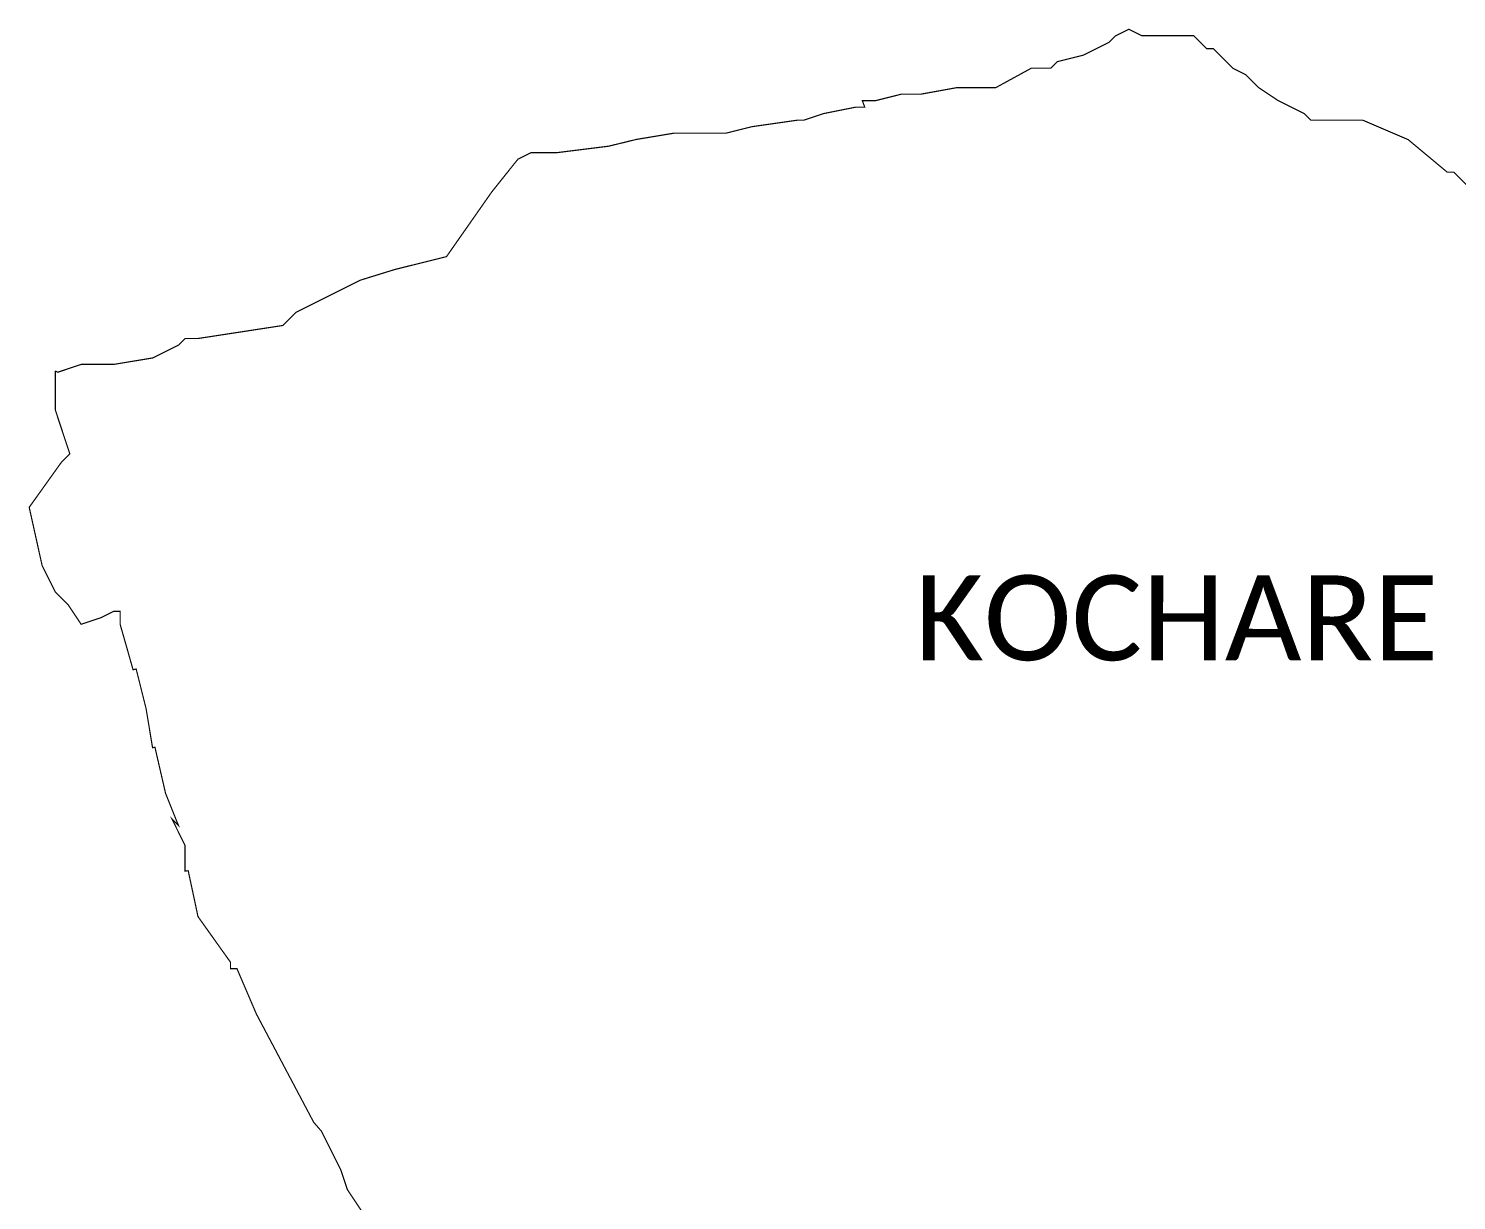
# Model space of a CAD drawing. Header units: metres. Extents: x 339539 to 346805, y 1761940 to 1766040.
# Drawn here: x 342793 to 345206, y 1763920 to 1765901 of the extents above; entities that cross this region are included whole.
import ezdxf

# ---------------------------------------------------------------- set-up
doc = ezdxf.new("R2010")
doc.units = ezdxf.units.M
doc.layers.add('VILLAGE NAME', color=250, linetype='Continuous')

msp = doc.modelspace()

# ---------------------------------------------------------------- linework, layer by layer
at = {"color": 6, "const_width": 2}
for points in [[(342838.4, 1765322.1), (342842.8, 1765319.9), (342882.3, 1765333.1), (342937.2, 1765333.1), (343003, 1765344), (343047, 1765366), (343058, 1765376.9), (343079.9, 1765376.9), (343222.6, 1765398.8), (343244.6, 1765420.8), (343354.4, 1765475.6), (343411.6, 1765493.3), (343499.4, 1765515.2), (343576.2, 1765625), (343620.1, 1765679.9), (343642.1, 1765690.9), (343686, 1765690.9), (343773.8, 1765701.9), (343819.9, 1765713.2), (343883.6, 1765723.8), (343971.5, 1765723.8), (344015.4, 1765734.8), (344092.2, 1765745.8), (344103.2, 1765745.8), (344136.1, 1765756.8), (344191, 1765767.8), (344206, 1765767.8), (344202, 1765778.7), (344223.9, 1765778.7), (344267.8, 1765789.7), (344300.8, 1765789.7), (344361.2, 1765800.7), (344427.3, 1765800.7), (344487.4, 1765833.6), (344520.3, 1765833.6), (344531.3, 1765844.6), (344575.2, 1765855.6), (344619.1, 1765877.6), (344630.1, 1765888.5), (344652.1, 1765899.5), (344674, 1765888.5), (344761.9, 1765888.5), (344783.8, 1765866.6), (344794.8, 1765866.6), (344827.7, 1765833.6), (344849.7, 1765822.7), (344871.7, 1765800.7), (344904.6, 1765778.7), (344948.5, 1765756.8), (344959.5, 1765745.8), (345047.3, 1765745.8), (345124.1, 1765712.9), (345190, 1765658), (345201, 1765658), (345233.9, 1765625)], [(343375.8, 1763872.8), (343331.9, 1763938.7), (343320.9, 1763971.7), (343288, 1764037.5), (343275.1, 1764052.3), (343178.3, 1764235.2), (343145.4, 1764312), (343134.4, 1764312), (343134.4, 1764323), (343079.6, 1764399.9), (343063, 1764477.6), (343057.6, 1764476.8), (343057.6, 1764520.6), (343035.7, 1764564.6), (343046.7, 1764553.6), (343024.7, 1764608.5), (343006.8, 1764686.3), (343002.8, 1764685.4), (342991.9, 1764751.2), (342975.1, 1764818.4), (342969.9, 1764817.1), (342948, 1764894), (342948, 1764915.9), (342937, 1764915.9), (342915.1, 1764904.9), (342882.1, 1764894), (342860.2, 1764926.9), (342838.3, 1764948.9), (342816.3, 1764992.8), (342794.4, 1765091.6), (342849.3, 1765168.4), (342863, 1765182.1), (342838.4, 1765256.3), (342838.4, 1765321), (342838.4, 1765322.1)]]:
    msp.add_lwpolyline(points, dxfattribs=at)

# ---------------------------------------------------------------- texts
at = {"layer": 'VILLAGE NAME', "insert": (344290.8, 1764976.8), "char_height": 143.7, "attachment_point": 1, "rotation": 359.9793}
msp.add_mtext_dynamic_manual_height_columns('{\\fCalibri|b0|i0|c0|p34;KOCHARE}', width=1418, gutter_width=718.5, heights=[0], dxfattribs=at)
msp.add_mtext_dynamic_manual_height_columns('{\\fCalibri|b0|i0|c0|p34;KOCHARE}', width=1418, gutter_width=718.5, heights=[0], dxfattribs=at)

doc.saveas('drawing.dxf')
